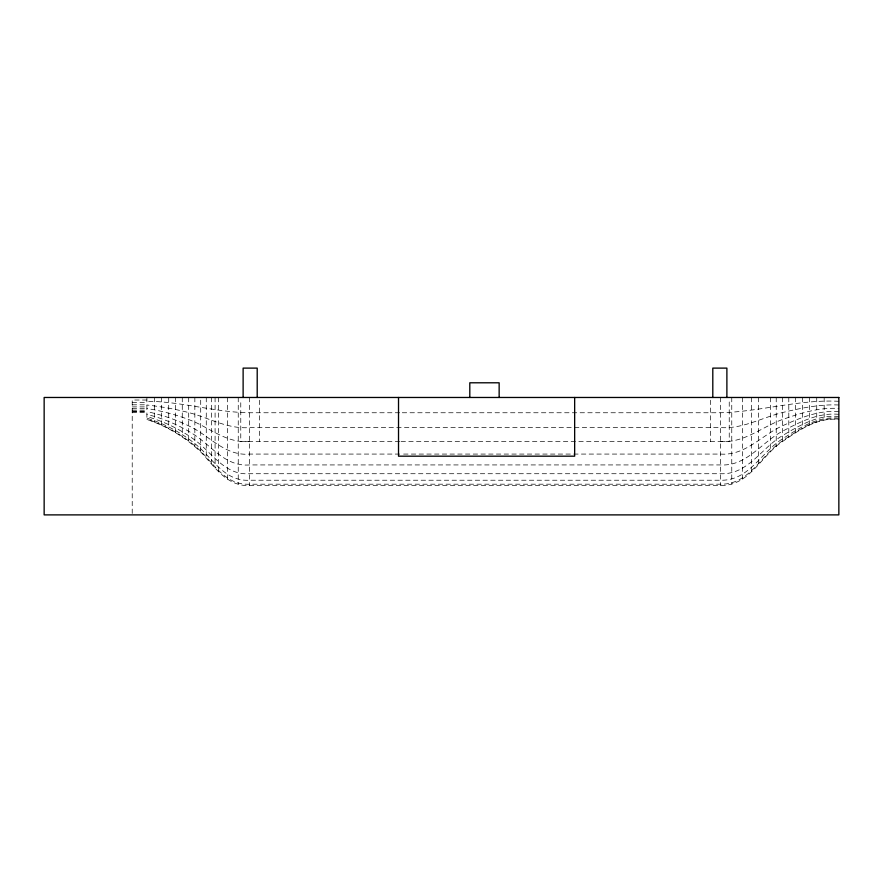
<?xml version="1.0" encoding="UTF-8"?>
<svg xmlns="http://www.w3.org/2000/svg" width="883" height="883" viewBox="0 0 883 883"><rect width="100%" height="100%" fill="white"/><g stroke="black" fill="none" stroke-linecap="round" stroke-linejoin="round"><path stroke-width="0.66" stroke-dasharray="4.42 3.31" d="M146.898 397.471L146.898 419.48C166.931 426.169 185.441 437.328 200.706 451.941C214.514 466.412 226.622 486.699 249.635 485.529L720.373 485.529C749.512 486.091 760.969 455.738 782.371 441.621C799.016 430.209 817.658 416.975 838.85 419.48M720.373 441.5C743.817 443.354 761.587 427.041 782.371 419.546C800.495 413.2 819.413 407.151 838.85 408.476M146.898 400.021L132.218 400.021L132.218 513.52M838.85 401.29C798.817 399.204 760.086 411.809 720.373 412.758L401.048 412.758M132.218 402.482L146.898 402.482M132.218 404.811L146.898 404.811M838.85 404.999C819.744 404.094 800.848 408.134 782.371 412.571C761.665 417.791 742.426 429.116 720.373 427.593L249.635 427.593C230.077 429.116 212.803 420.098 194.845 414.282C179.183 409.723 163.079 406.864 146.898 404.999M132.218 406.897L146.898 406.897M132.218 408.708L146.898 408.708M132.218 410.176L146.898 410.176M132.218 411.257L146.898 411.257M838.85 411.621C819.027 409.922 800.097 417.902 782.371 425.849C761.477 435.308 745.329 455.926 720.373 454.072L401.048 454.072M132.218 411.919L146.898 411.919M132.218 412.14L146.898 412.14M399.668 412.758L249.635 412.758C215.066 412.372 181.611 401.401 146.898 401.29M838.85 414.337C818.607 412.339 799.733 422.063 782.371 431.29C761.334 442.383 746.742 466.533 720.373 464.933L249.635 464.933C225.949 466.93 212.306 446.743 194.845 435.12C180.187 425.529 163.841 418.685 146.898 414.337M838.85 416.533C818.232 414.304 799.424 425.496 782.371 435.705C761.201 448.1 747.923 474.988 720.373 473.729L249.635 473.729C224.801 475.518 212.284 452.836 194.845 440.032C180.441 429.381 164.072 421.511 146.898 416.533M838.85 418.156C817.923 415.772 799.192 428.078 782.371 438.961C761.08 452.306 748.806 481.125 720.373 480.22L249.635 480.22C223.951 481.776 212.284 457.284 194.845 443.652C180.64 432.24 164.26 423.619 146.898 418.156M838.85 419.149C817.724 416.666 799.06 429.668 782.371 440.948C761.003 454.877 749.336 484.844 720.373 484.193L249.635 484.193C223.421 485.573 212.295 459.999 194.845 445.871C180.75 434.006 164.381 424.911 146.898 419.149M399.668 441.5L240.772 441.5L240.772 400.22M401.048 441.5L729.237 441.5L729.237 400.22M399.668 454.072L249.635 454.072C227.317 456.158 212.395 439.16 194.845 429.061C179.856 420.849 163.565 415.22 146.898 411.621M249.635 441.5C228.763 443.443 212.571 430.22 194.845 422.041C179.514 415.518 163.3 411.235 146.898 408.476M824.17 397.471L824.17 419.48M816.731 397.471L816.731 422.184M809.446 397.471L809.446 425.297M802.349 397.471L802.349 428.807M795.451 397.471L795.451 432.703M788.795 397.471L788.795 436.986M782.371 397.471L782.371 441.621M776.223 397.471L776.223 446.61M770.362 397.471L770.362 451.941M758.508 397.471L758.508 463.52M751.51 397.471L751.51 472.637M742.393 397.471L742.393 479.635M731.764 397.471L731.764 484.027M720.373 397.471L720.373 485.529M710.451 400.22L710.451 441.5M259.558 400.22L259.558 441.5M249.635 397.471L249.635 485.529M238.244 397.471L238.244 484.027M227.615 397.471L227.615 479.635M218.498 397.471L218.498 472.637M215.088 397.471L215.088 468.001M211.501 397.471L211.501 463.52M206.269 397.471L206.269 457.582M200.706 400.165L200.706 451.941M194.845 397.471L194.845 446.61M188.697 397.471L188.697 441.621M182.273 397.471L182.273 436.986M175.607 397.471L175.607 432.703M168.719 397.471L168.719 428.807M161.622 397.471L161.622 425.297M154.337 397.471L154.337 422.184"/><path stroke-width="1.32" d="M726.886 397.471L726.886 368.112L712.802 368.112L712.802 397.471M574.656 397.471L574.656 456.18L398.52 456.18L398.52 397.471M499.149 397.471L499.149 382.792L469.8 382.792L469.8 397.471M257.207 397.471L257.207 368.112L243.123 368.112L243.123 397.471M838.85 397.471L44.15 397.471L44.15 514.888L838.85 514.888L838.85 397.471"/></g></svg>
